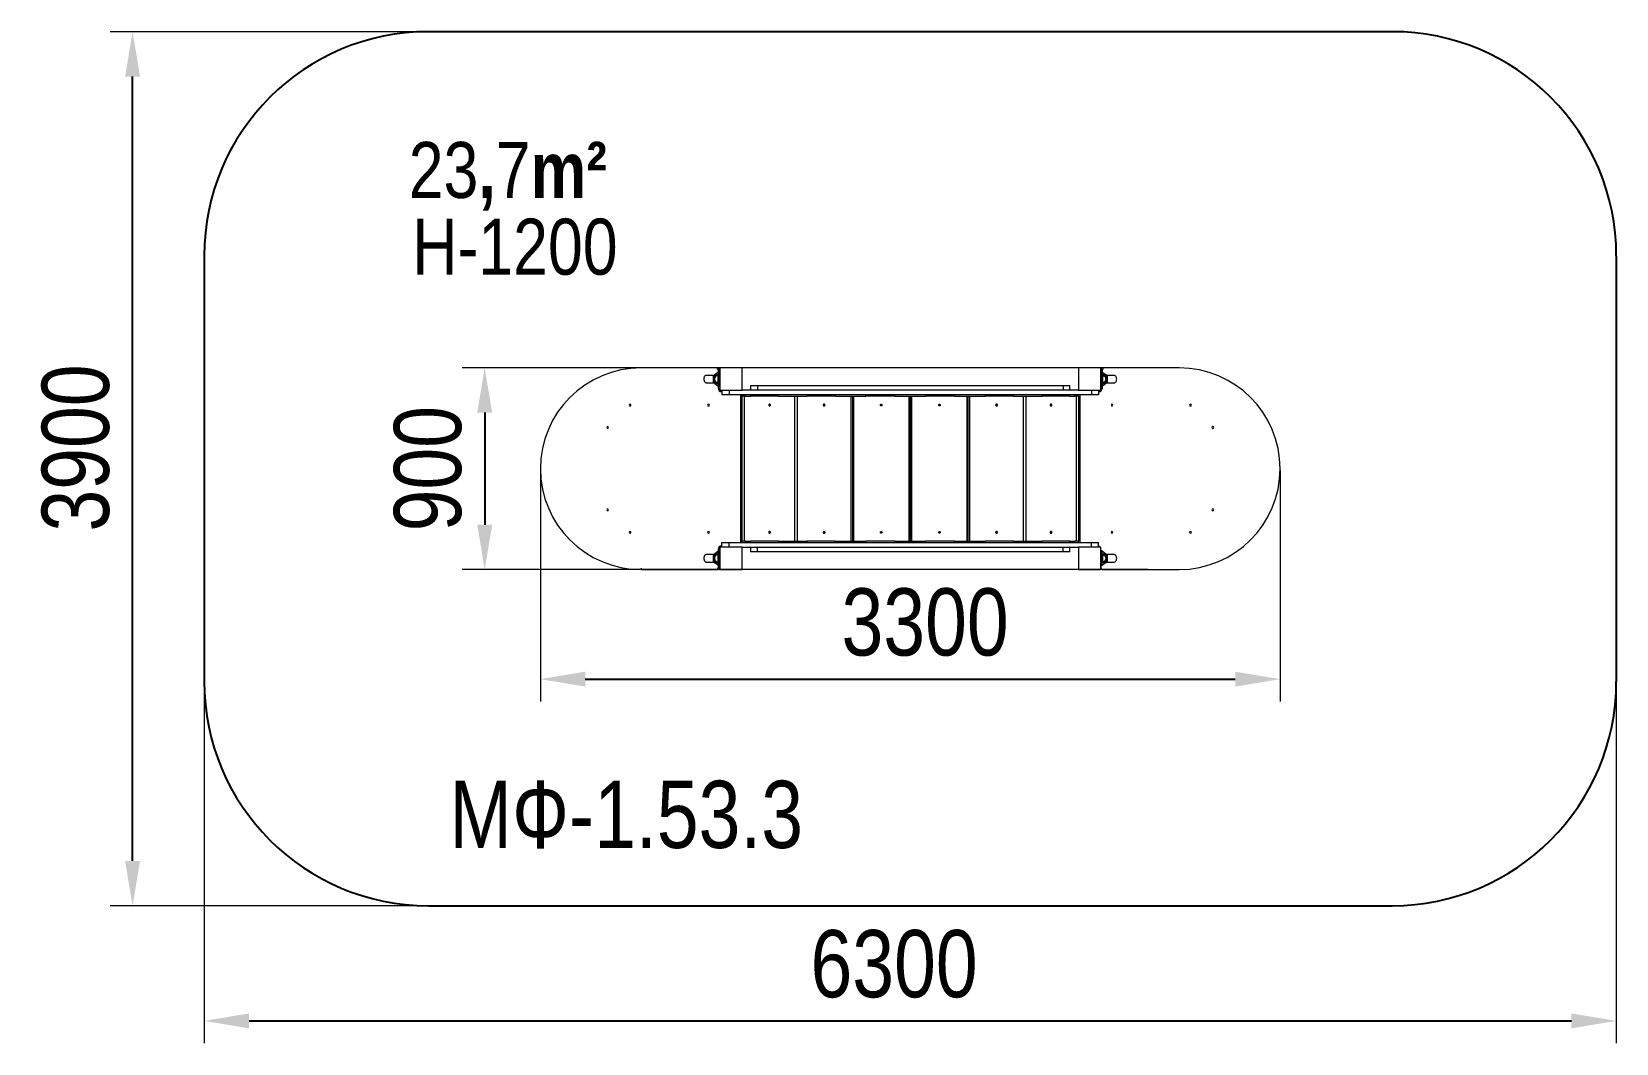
# Model space of a CAD drawing. Header units: millimetres. Extents: x -4169 to 2900, y -2369 to 2145.
import ezdxf

# ---------------------------------------------------------------- set-up
doc = ezdxf.new("R2010")
doc.units = ezdxf.units.MM
for name, color, linetype in [('DIKOM_АРТИКУЛ', 7, 'Continuous'), ('DIKOM_ЗОНА', 90, 'Continuous'), ('DIKOM_ОБЪЕКТ', 7, 'Continuous'), ('DIKOM_РАЗМЕР_ЗОНА', 7, 'Continuous'), ('DIKOM_РАЗМЕР_ОБЪЕКТА', 7, 'Continuous')]:
    doc.layers.add(name, color=color, linetype=linetype)
doc.styles.add('style1', font='arialbd.ttf', dxfattribs={"width": 0.8})
doc.dimstyles.new('1-50', dxfattribs={"dimtxt": 300, "dimasz": 200, "dimexe": 100, "dimexo": 0, "dimgap": 100, "dimtad": 1, "dimtxsty": 'style1', "dimcen": 200, "dimclrd": 7, "dimclre": 7, "dimclrt": 7, "dimadec": 1, "dimazin": 2, "dimtfac": 1, "dimtmove": 0, "dimatfit": 2, "dimfxl": 0, "dimlwd": 25, "dimlwe": 18, "dimarcsym": 0})

# ---------------------------------------------------------------- blocks, each defined once
blk = doc.blocks.new('*D0')
at = {"layer": 'Defpoints', "color": 0, "transparency": 16777216}
for p in [(-1899.7, 195.5), (1400.2, 186.9), (1400.2, -743.7)]:
    blk.add_point(p, dxfattribs=at)
at = {"layer": 'DIKOM_РАЗМЕР_ОБЪЕКТА', "color": 7, "lineweight": 18, "transparency": 16777216}
for p, q in [((-1899.7, 195.5), (-1899.7, -843.7)), ((1400.2, 186.9), (1400.2, -843.7))]:
    blk.add_line(p, q, dxfattribs=at)
at = {"layer": 'DIKOM_РАЗМЕР_ОБЪЕКТА', "color": 7, "lineweight": 25, "transparency": 16777216}
blk.add_line((-1699.7, -743.7), (1200.2, -743.7), dxfattribs=at)
at = {"layer": 'DIKOM_РАЗМЕР_ОБЪЕКТА', "color": 7, "transparency": 16777216}
for points in [[(-1699.7, -710.4), (-1699.7, -777), (-1899.7, -743.7)], [(1200.2, -710.4), (1200.2, -777), (1400.2, -743.7)]]:
    blk.add_solid(points, dxfattribs=at)
at = {"layer": 'DIKOM_РАЗМЕР_ОБЪЕКТА', "color": 7, "transparency": 16777216, "insert": (-183.5, -490.4), "char_height": 300, "attachment_point": 5, "style": 'style1'}
blk.add_mtext('{\\fArial|b0|i0|c204|p34;3300}', dxfattribs=at)
blk = doc.blocks.new('*D1')
at = {"layer": 'Defpoints', "color": 0, "transparency": 16777216}
for p in [(734.2, 645.5), (-2148.2, -254.5), (809.7, -254.5)]:
    blk.add_point(p, dxfattribs=at)
at = {"layer": 'DIKOM_РАЗМЕР_ОБЪЕКТА', "color": 7, "lineweight": 18, "transparency": 16777216}
for p, q in [((734.2, 645.5), (-2248.2, 645.5)), ((809.7, -254.5), (-2248.2, -254.5))]:
    blk.add_line(p, q, dxfattribs=at)
at = {"layer": 'DIKOM_РАЗМЕР_ОБЪЕКТА', "color": 7, "lineweight": 25, "transparency": 16777216}
blk.add_line((-2148.2, 445.5), (-2148.2, -54.5), dxfattribs=at)
at = {"layer": 'DIKOM_РАЗМЕР_ОБЪЕКТА', "color": 7, "transparency": 16777216}
for points in [[(-2181.5, 445.5), (-2114.8, 445.5), (-2148.2, 645.5)], [(-2181.5, -54.5), (-2114.8, -54.5), (-2148.2, -254.5)]]:
    blk.add_solid(points, dxfattribs=at)
at = {"layer": 'DIKOM_РАЗМЕР_ОБЪЕКТА', "color": 7, "transparency": 16777216, "insert": (-2401.3, 195.5), "char_height": 300, "attachment_point": 5, "rotation": 90, "style": 'style1'}
blk.add_mtext('{\\fArial|b0|i0|c204|p34;900}', dxfattribs=at)
blk = doc.blocks.new('*D2')
at = {"layer": 'Defpoints', "color": 0, "transparency": 16777216}
for p in [(-3399.7, -630.4), (2900.2, -651.5), (2900.2, -2268.7)]:
    blk.add_point(p, dxfattribs=at)
at = {"layer": 'DIKOM_РАЗМЕР_ЗОНА', "color": 7, "lineweight": 18, "transparency": 16777216}
for p, q in [((-3399.7, -630.4), (-3399.7, -2368.7)), ((2900.2, -651.5), (2900.2, -2368.7))]:
    blk.add_line(p, q, dxfattribs=at)
at = {"layer": 'DIKOM_РАЗМЕР_ЗОНА', "color": 7, "lineweight": 25, "transparency": 16777216}
blk.add_line((-3199.7, -2268.7), (2700.2, -2268.7), dxfattribs=at)
at = {"layer": 'DIKOM_РАЗМЕР_ЗОНА', "color": 7, "transparency": 16777216}
for points in [[(-3199.7, -2235.4), (-3199.7, -2302), (-3399.7, -2268.7)], [(2700.2, -2235.4), (2700.2, -2302), (2900.2, -2268.7)]]:
    blk.add_solid(points, dxfattribs=at)
at = {"layer": 'DIKOM_РАЗМЕР_ЗОНА', "color": 7, "transparency": 16777216, "insert": (-321.9, -2015.4), "char_height": 300, "attachment_point": 5, "style": 'style1'}
blk.add_mtext('{\\fArial|b0|i0|c204|p34;6300}', dxfattribs=at)
blk = doc.blocks.new('*D3')
at = {"layer": 'Defpoints', "color": 0, "transparency": 16777216}
for p in [(-3719.2, 2145.5), (1144.5, 2145.5), (1479.8, -1754.5)]:
    blk.add_point(p, dxfattribs=at)
at = {"layer": 'DIKOM_РАЗМЕР_ЗОНА', "color": 7, "lineweight": 18, "transparency": 16777216}
for p, q in [((1144.5, 2145.5), (-3819.2, 2145.5)), ((1479.8, -1754.5), (-3819.2, -1754.5))]:
    blk.add_line(p, q, dxfattribs=at)
at = {"layer": 'DIKOM_РАЗМЕР_ЗОНА', "color": 7, "lineweight": 25, "transparency": 16777216}
blk.add_line((-3719.2, -1554.5), (-3719.2, 1945.5), dxfattribs=at)
at = {"layer": 'DIKOM_РАЗМЕР_ЗОНА', "color": 7, "transparency": 16777216}
for points in [[(-3752.5, 1945.5), (-3685.8, 1945.5), (-3719.2, 2145.5)], [(-3752.5, -1554.5), (-3685.8, -1554.5), (-3719.2, -1754.5)]]:
    blk.add_solid(points, dxfattribs=at)
at = {"layer": 'DIKOM_РАЗМЕР_ЗОНА', "color": 7, "transparency": 16777216, "insert": (-3972.4, 287.9), "char_height": 300, "attachment_point": 5, "rotation": 90, "style": 'style1'}
blk.add_mtext('{\\fArial|b0|i0|c204|p34;3900}', dxfattribs=at)

msp = doc.modelspace()

# ---------------------------------------------------------------- linework, layer by layer
at = {"layer": 'DIKOM_ЗОНА', "color": 3}
for p, q in [((1900.247, 2145.5), (-2399.671, 2145.5)), ((-3399.671, 1145.5), (-3399.671, -754.5)), ((2900.247, 1145.5), (2900.247, -754.5)), ((-2399.671, -1754.5), (1900.247, -1754.5))]:
    msp.add_line(p, q, dxfattribs=at)
for centre, start, end in [((-2399.671, 1145.5), 90, 180), ((1900.247, 1145.5), 0, 90), ((-2399.671, -754.5), 180, 270), ((1900.247, -754.5), 270, 0)]:
    msp.add_arc(centre, 1000, start, end, dxfattribs=at)
at = {"layer": 'DIKOM_ОБЪЕКТ', "color": 7, "lineweight": 15}
for p, q in [((-1109.671, 645.5), (-1449.671, 645.5)), ((-1109.671, 639.5), (-1109.671, 645.5)), ((-1099.671, 645.5), (-1099.671, 545.5)), ((-999.671, 645.5), (-1099.671, 645.5)), ((-999.671, 545.5), (-999.671, 645.5)), ((500.329, 645.5), (500.329, 545.5)), ((600.329, 645.5), (500.329, 645.5)), ((600.329, 545.5), (600.329, 645.5)), ((600.329, 545.5), (600.329, 645.5)), ((610.329, 639.5), (610.329, 645.5)), ((950.329, 645.5), (610.329, 645.5)), ((-1127.403, 612), (-1159.671, 612)), ((-1159.671, 579), (-1127.392, 579)), ((-1106.15, 627.239), (-1106.138, 627.261)), ((-1105.671, 553.5), (-1105.671, 635.5)), ((-1105.671, 635.5), (-1099.671, 635.5)), ((-1105.671, 627.551), (-1105.671, 635.5)), ((-1102.794, 628.5), (-1102.796, 628.5)), ((-1100.171, 628.5), (-1102.794, 628.5)), ((-961.826, 566.5), (-961.826, 545.5)), ((-961.826, 566.5), (-931.657, 566.5)), ((-931.657, 566.5), (-931.657, 545.5)), ((-931.657, 566.5), (432.315, 566.5)), ((432.315, 566.5), (432.315, 545.5)), ((432.315, 566.5), (462.484, 566.5)), ((462.484, 545.5), (462.484, 566.5)), ((606.329, 635.5), (600.329, 635.5)), ((603.454, 628.5), (600.829, 628.5)), ((600.829, 628.5), (600.829, 595.5)), ((600.829, 595.5), (600.829, 562.5)), ((606.329, 635.5), (606.329, 553.5)), ((606.329, 635.5), (606.329, 627.551)), ((606.81, 627.27), (606.8, 627.282)), ((611.198, 578.5), (610.096, 578.769)), ((610.098, 612.23), (611.201, 612.5)), ((611.494, 578.514), (611.198, 578.5)), ((611.201, 612.5), (611.515, 612.484)), ((628.053, 579), (660.329, 579)), ((660.329, 612), (628.059, 612)), ((-1105.671, 553.5), (-1105.671, 563.449)), ((-1105.671, 553.5), (-1099.671, 553.5)), ((-1102.793, 562.5), (-1100.171, 562.5)), ((-1099.671, 545.5), (-999.671, 545.5)), ((-1091.671, 539.5), (-1091.671, 545.5)), ((-1089.671, 539.5), (-1091.671, 539.5)), ((-1089.671, 545.5), (-1089.671, 524.5)), ((-1058.22, 524.5), (-1089.671, 524.5)), ((-1058.22, 545.5), (-1058.22, 524.5)), ((558.878, 524.5), (-1058.22, 524.5)), ((-1005.671, -133.5), (-1005.671, 524.5)), ((500.329, 545.5), (-999.671, 545.5)), ((-999.671, 518.5), (-999.671, 524.5)), ((-999.671, -127.5), (-999.671, 518.5)), ((-984.354, 518.5), (-999.671, 518.5)), ((-990.314, 518.5), (-990.314, -127.5)), ((-984.354, 518.5), (-984.354, 524.5)), ((-984.354, 518.5), (-961.732, 518.5)), ((-961.732, 518.5), (-961.732, 524.5)), ((-837.808, 518.5), (-961.732, 518.5)), ((-837.808, 518.5), (-837.808, 524.5)), ((-837.808, 518.5), (-709.701, 518.5)), ((-764.36, -127.5), (-764.36, 518.5)), ((-754.826, 518.5), (-754.826, -127.5)), ((-709.701, 518.5), (-709.701, 524.5)), ((-582.973, 518.5), (-709.701, 518.5)), ((-582.973, 518.5), (-582.973, 524.5)), ((-582.973, 518.5), (-448.528, 518.5)), ((-513.558, -127.5), (-513.558, 518.5)), ((-506.484, -127.5), (-506.484, 518.5)), ((-503.533, 518.5), (-503.533, -127.5)), ((-448.528, 518.5), (-448.528, 524.5)), ((-317.711, 518.5), (-448.528, 518.5)), ((-317.711, 518.5), (-317.711, 524.5)), ((-317.711, 518.5), (-181.133, 518.5)), ((-254.5, -127.5), (-254.5, 518.5)), ((-252.128, -127.5), (-252.128, 518.5)), ((-246.702, 518.5), (-246.702, -127.5)), ((-244.299, 518.5), (-244.299, -127.5)), ((-181.133, 518.5), (-181.133, 524.5)), ((-50.32, 518.5), (-181.133, 518.5)), ((-50.32, 518.5), (-50.32, 524.5)), ((-50.32, 518.5), (84.118, 518.5)), ((4.709, -127.5), (4.709, 518.5)), ((7.664, 518.5), (7.664, -127.5)), ((14.768, 518.5), (14.768, -127.5)), ((84.118, 518.5), (84.118, 524.5)), ((210.834, 518.5), (84.118, 518.5)), ((210.834, 518.5), (210.834, 524.5)), ((210.834, 518.5), (338.926, 518.5)), ((255.959, -127.5), (255.959, 518.5)), ((265.561, 518.5), (265.561, -127.5)), ((338.926, 518.5), (338.926, 524.5)), ((462.828, 518.5), (338.926, 518.5)), ((462.828, 518.5), (462.828, 524.5)), ((462.828, 518.5), (485.161, 518.5)), ((485.161, 518.5), (485.161, 524.5)), ((500.329, 518.5), (485.161, 518.5)), ((491.391, -127.5), (491.391, 518.5)), ((500.329, 545.5), (600.329, 545.5)), ((500.329, 518.5), (500.329, 524.5)), ((500.329, 518.5), (500.329, -127.5)), ((506.329, 524.5), (506.329, -133.5)), ((558.878, 545.5), (558.878, 524.5)), ((590.329, 524.5), (558.878, 524.5)), ((590.329, 545.5), (590.329, 524.5)), ((592.329, 539.5), (590.329, 539.5)), ((592.329, 539.5), (592.329, 545.5)), ((606.329, 553.5), (600.329, 553.5)), ((600.829, 562.5), (603.45, 562.5)), ((603.45, 562.5), (603.451, 562.5)), ((606.329, 563.449), (606.329, 553.5)), ((-1089.671, -154.5), (-1089.671, -133.5)), ((-1089.671, -133.5), (-1058.22, -133.5)), ((-1058.22, -154.5), (-1058.22, -133.5)), ((-1058.22, -133.5), (558.878, -133.5)), ((-999.671, -133.5), (-999.671, -127.5)), ((-984.354, -127.5), (-999.671, -127.5)), ((-984.354, -127.5), (-961.732, -127.5)), ((-984.354, -133.5), (-984.354, -127.5)), ((-837.808, -127.5), (-961.732, -127.5)), ((-961.732, -133.5), (-961.732, -127.5)), ((-837.808, -127.5), (-709.701, -127.5)), ((-837.808, -133.5), (-837.808, -127.5)), ((-582.973, -127.5), (-709.701, -127.5)), ((-709.701, -133.5), (-709.701, -127.5)), ((-582.973, -127.5), (-448.528, -127.5)), ((-582.973, -133.5), (-582.973, -127.5)), ((-317.711, -127.5), (-448.528, -127.5)), ((-448.528, -133.5), (-448.528, -127.5)), ((-317.711, -127.5), (-181.133, -127.5)), ((-317.711, -133.5), (-317.711, -127.5)), ((-50.32, -127.5), (-181.133, -127.5)), ((-181.133, -133.5), (-181.133, -127.5)), ((-50.32, -127.5), (84.118, -127.5)), ((-50.32, -133.5), (-50.32, -127.5)), ((210.834, -127.5), (84.118, -127.5)), ((84.118, -133.5), (84.118, -127.5)), ((210.834, -127.5), (338.926, -127.5)), ((210.834, -133.5), (210.834, -127.5)), ((462.828, -127.5), (338.926, -127.5)), ((338.926, -133.5), (338.926, -127.5)), ((462.828, -127.5), (485.161, -127.5)), ((462.828, -133.5), (462.828, -127.5)), ((500.329, -127.5), (485.161, -127.5)), ((485.161, -133.5), (485.161, -127.5)), ((500.329, -133.5), (500.329, -127.5)), ((558.878, -154.5), (558.878, -133.5)), ((558.878, -133.5), (590.329, -133.5)), ((590.329, -154.5), (590.329, -133.5)), ((-1127.403, -188), (-1159.671, -188)), ((-1106.15, -172.761), (-1106.138, -172.739)), ((-1105.671, -244.5), (-1105.671, -162.5)), ((-1105.671, -162.5), (-1099.671, -162.5)), ((-1105.671, -172.449), (-1105.671, -162.5)), ((-1102.794, -171.5), (-1102.796, -171.5)), ((-1100.171, -171.5), (-1102.794, -171.5)), ((-999.671, -154.5), (-1099.671, -154.5)), ((-1099.671, -154.5), (-1099.671, -254.5)), ((-1091.671, -148.5), (-1091.671, -154.5)), ((-1091.671, -148.5), (-1089.671, -148.5)), ((-999.671, -254.5), (-999.671, -154.5)), ((-999.671, -154.5), (500.329, -154.5)), ((-961.826, -154.5), (-961.826, -175.5)), ((-931.657, -175.5), (-961.826, -175.5)), ((-931.657, -175.5), (-931.657, -154.5)), ((432.315, -175.5), (-931.657, -175.5)), ((432.315, -175.5), (432.315, -154.5)), ((462.484, -175.5), (432.315, -175.5)), ((462.484, -175.5), (462.484, -154.5)), ((600.329, -154.5), (500.329, -154.5)), ((500.329, -154.5), (500.329, -254.5)), ((590.329, -148.5), (592.329, -148.5)), ((592.329, -148.5), (592.329, -154.5)), ((600.329, -254.5), (600.329, -154.5)), ((600.329, -254.5), (600.329, -154.5)), ((603.454, -171.5), (600.829, -171.5)), ((600.829, -171.5), (600.829, -204.5)), ((600.829, -204.5), (600.829, -237.5)), ((606.81, -172.73), (606.8, -172.718)), ((610.098, -187.77), (611.201, -187.5)), ((611.201, -187.5), (611.515, -187.516)), ((660.329, -188), (628.059, -188)), ((-1449.671, -248.5), (-1449.671, -254.5)), ((-1449.671, -254.5), (-1109.671, -254.5)), ((-1159.671, -221), (-1127.392, -221)), ((-1109.671, -248.5), (-1109.671, -254.5)), ((-1105.671, -244.5), (-1105.671, -236.551)), ((-1105.671, -244.5), (-1099.671, -244.5)), ((-1102.793, -237.5), (-1100.171, -237.5)), ((-1099.671, -254.5), (-999.671, -254.5)), ((500.329, -254.5), (600.329, -254.5)), ((600.829, -237.5), (603.45, -237.5)), ((603.45, -237.5), (603.451, -237.5)), ((611.198, -221.5), (610.096, -221.231)), ((610.329, -254.5), (950.329, -254.5)), ((611.494, -221.486), (611.198, -221.5)), ((628.053, -221), (660.329, -221))]:
    msp.add_line(p, q, dxfattribs=at)
at = {"layer": 'DIKOM_ОБЪЕКТ', "color": 7, "lineweight": 15, "flags": 128}
for points in [[(-1159.671, 612), (-1161.67, 611.725), (-1163.712, 610.846), (-1165.644, 609.355), (-1167.316, 607.363), (-1168.627, 605.081), (-1169.548, 602.763), (-1170.124, 600.64), (-1170.49, 598.483), (-1170.67, 595.751), (-1170.49, 592.521), (-1169.786, 589.015), (-1168.468, 585.594), (-1166.586, 582.668), (-1164.327, 580.551), (-1161.945, 579.357), (-1159.671, 579)], [(-1127.997, 599.186), (-1127.993, 601.966), (-1127.986, 604.528), (-1127.974, 606.78), (-1127.95, 608.683), (-1127.897, 610.155), (-1127.797, 611.193), (-1127.637, 611.799), (-1127.416, 612)], [(-1127.996, 591.816), (-1127.95, 595.501), (-1127.997, 599.186)], [(-1127.407, 579), (-1127.625, 579.198), (-1127.788, 579.804), (-1127.892, 580.839), (-1127.947, 582.309), (-1127.973, 584.206), (-1127.984, 586.476), (-1127.991, 589.043), (-1127.996, 591.816)], [(-1122.629, 613.682), (-1124.964, 612.398), (-1127.447, 612)], [(-1127.439, 579), (-1124.958, 578.603), (-1122.627, 577.326)], [(-1123.138, 599.953), (-1123.448, 595.502), (-1123.137, 591.052)], [(-1122.631, 613.666), (-1122.635, 613.674), (-1122.675, 613.515), (-1122.73, 613.153), (-1122.759, 612.899), (-1122.789, 612.602), (-1122.824, 612.211), (-1122.848, 611.893), (-1122.889, 611.279), (-1122.919, 610.746), (-1122.951, 610.063), (-1123.003, 608.671), (-1123.047, 607.102), (-1123.082, 605.37), (-1123.116, 602.804), (-1123.138, 599.953)], [(-1110.373, 576.908), (-1111.585, 575.963), (-1113.074, 575.911), (-1114.802, 576.704), (-1116.71, 578.269), (-1118.677, 580.54), (-1120.527, 583.45), (-1122.086, 586.994), (-1123.137, 591.052)], [(-1123.137, 591.052), (-1123.106, 587.397), (-1123.05, 584.072), (-1122.966, 581.284), (-1122.854, 579.194), (-1122.736, 577.901), (-1122.645, 577.36), (-1122.636, 577.381)], [(-1122.659, 577.351), (-1113.962, 570.188), (-1106.175, 563.745)], [(-1106.152, 627.277), (-1113.962, 620.83), (-1122.638, 613.675)], [(-1110.54, 578.5), (-1111.392, 578.61), (-1112.307, 578.93), (-1113.308, 579.464), (-1114.279, 580.135), (-1115.316, 581.002), (-1116.432, 582.113), (-1117.526, 583.406), (-1118.48, 584.747), (-1119.361, 586.236), (-1119.996, 587.539), (-1120.522, 588.856), (-1121.321, 591.786), (-1121.664, 594.908), (-1121.504, 598.084), (-1121.244, 599.603), (-1120.863, 601.106), (-1120.398, 602.484), (-1119.822, 603.848), (-1119.21, 605.046), (-1118.488, 606.245), (-1117.802, 607.233), (-1116.985, 608.265), (-1116.078, 609.263), (-1114.795, 610.455), (-1113.84, 611.187)], [(-1115.601, 613.72), (-1113.535, 614.949), (-1111.787, 615.099), (-1110.38, 614.1), (-1109.314, 611.947), (-1108.552, 608.751), (-1108.048, 604.696), (-1107.765, 600.031), (-1107.684, 595.068)], [(-1113.84, 611.187), (-1112.091, 612.163), (-1110.543, 612.5)], [(-1110.584, 612.5), (-1110.311, 612.433), (-1110.121, 612.244), (-1109.883, 611.896), (-1109.462, 610.997), (-1109.063, 609.727), (-1108.714, 608.133), (-1108.415, 606.202), (-1108.156, 603.76), (-1107.958, 600.752), (-1107.85, 597.281), (-1107.847, 593.857), (-1107.934, 590.745), (-1108.092, 588.017), (-1108.309, 585.658), (-1108.665, 583.102), (-1108.921, 581.812), (-1109.242, 580.597), (-1109.635, 579.558), (-1110.12, 578.765)], [(-1110.12, 578.765), (-1110.385, 578.53), (-1110.519, 578.5)], [(-1107.684, 595.068), (-1107.729, 592.084), (-1107.846, 589.158), (-1108.037, 586.406), (-1108.311, 583.85), (-1108.671, 581.587), (-1109.129, 579.642), (-1109.692, 578.075), (-1110.373, 576.908)], [(-1105.953, 595.102), (-1105.958, 599.558), (-1105.973, 603.992), (-1105.988, 606.782), (-1106.008, 609.535), (-1106.032, 612.182), (-1106.043, 613.148), (-1106.054, 614.123), (-1106.066, 615.104), (-1106.079, 616.087), (-1106.092, 617.07), (-1106.107, 618.047), (-1106.122, 619.012), (-1106.135, 619.795), (-1106.157, 621.009), (-1106.182, 622.348), (-1106.201, 623.3), (-1106.214, 623.975), (-1106.232, 624.954), (-1106.24, 625.647), (-1106.241, 626.309), (-1106.232, 626.749), (-1106.193, 627.163), (-1106.15, 627.239)], [(-1106.14, 563.797), (-1106.187, 563.811), (-1106.238, 564.459), (-1106.237, 565.674), (-1106.206, 567.412), (-1106.163, 569.66), (-1106.116, 572.347), (-1106.071, 575.467), (-1106.031, 578.928), (-1105.998, 582.691), (-1105.974, 586.695), (-1105.959, 590.835), (-1105.953, 595.102)], [(-1102.628, 628.5), (-1104.561, 628.19), (-1106.158, 627.27)], [(-1102.8, 562.537), (-1102.701, 562.527), (-1102.507, 562.795), (-1102.254, 563.737), (-1102.033, 565.376), (-1101.917, 566.698), (-1101.812, 568.298), (-1101.717, 570.182), (-1101.595, 573.545), (-1101.495, 577.538), (-1101.447, 580.225), (-1101.407, 583.068), (-1101.376, 586.043), (-1101.347, 590.697), (-1101.338, 595.5)], [(-1101.338, 595.5), (-1101.348, 600.338), (-1101.378, 604.999), (-1101.427, 609.391), (-1101.496, 613.437), (-1101.559, 616.18), (-1101.633, 618.642), (-1101.718, 620.816), (-1101.864, 623.535), (-1102.034, 625.618), (-1102.178, 626.795), (-1102.337, 627.653), (-1102.51, 628.205), (-1102.798, 628.487)], [(603.461, 628.463), (603.363, 628.474), (603.169, 628.206), (602.914, 627.266), (602.693, 625.626), (602.577, 624.311), (602.472, 622.717), (602.377, 620.838), (602.254, 617.478), (602.155, 613.478), (602.106, 610.819), (602.067, 607.994), (602.036, 605.025), (602.006, 600.352), (601.996, 595.5)], [(601.996, 595.5), (602.005, 590.704), (602.035, 586.055), (602.084, 581.646), (602.153, 577.559), (602.217, 574.824), (602.291, 572.366), (602.375, 570.192), (602.521, 567.469), (602.691, 565.379), (602.835, 564.204), (602.993, 563.346), (603.166, 562.794), (603.454, 562.512)], [(606.816, 627.271), (605.216, 628.191), (603.281, 628.5)], [(606.611, 595.102), (606.611, 596.401), (606.614, 598.607), (606.622, 601.691), (606.639, 605.548), (606.658, 608.502), (606.686, 611.688), (606.722, 614.962), (606.756, 617.426), (606.794, 619.808), (606.807, 620.565), (606.821, 621.301), (606.834, 622.014), (606.848, 622.7), (606.86, 623.359), (606.873, 623.982), (606.898, 625.622), (606.891, 626.724), (606.881, 626.914), (606.867, 627.065), (606.848, 627.178), (606.824, 627.254), (606.81, 627.27)], [(606.798, 563.798), (606.845, 563.812), (606.896, 564.459), (606.895, 565.678), (606.864, 567.418), (606.821, 569.662), (606.774, 572.362), (606.729, 575.465), (606.689, 578.949), (606.656, 582.702), (606.632, 586.715), (606.617, 590.861), (606.611, 595.102)], [(623.325, 613.651), (614.62, 620.83), (606.802, 627.284)], [(606.834, 563.745), (614.62, 570.188), (623.301, 577.337)], [(613.277, 615.163), (611.964, 614.91), (610.886, 613.891), (610.028, 612.108), (609.374, 609.635), (608.896, 606.55), (608.574, 602.985), (608.394, 599.114), (608.343, 595.068)], [(608.343, 595.068), (608.416, 591.158), (608.614, 587.428), (608.948, 584.016), (609.43, 581.088), (610.084, 578.73), (610.928, 577.047), (611.983, 576.079), (613.256, 575.835)], [(610.567, 578.971), (610.573, 579.032), (610.465, 579.227), (609.978, 580.393), (609.559, 581.937), (609.2, 583.877), (608.906, 586.235), (608.685, 588.978), (608.542, 592.135), (608.494, 595.604), (608.557, 599.292), (608.729, 602.654), (608.976, 605.4), (609.263, 607.506), (609.591, 609.198), (609.99, 610.633), (610.216, 611.233), (610.392, 611.66), (610.35, 611.873)], [(611.515, 612.484), (612.494, 612.259), (613.541, 611.786), (614.702, 611.042), (615.572, 610.354), (616.459, 609.541), (617.339, 608.615), (618.198, 607.58), (619.334, 605.951), (620.308, 604.206), (621.131, 602.285), (621.649, 600.656), (622.019, 599.005), (622.331, 595.501), (622.253, 593.742), (622.018, 591.991), (621.646, 590.34), (621.127, 588.71), (620.298, 586.779), (619.319, 585.029), (618.179, 583.399), (617.501, 582.573), (616.838, 581.846), (615.976, 581.004), (615.355, 580.466), (614.671, 579.937), (613.005, 578.948), (611.494, 578.514)], [(613.256, 575.835), (614.542, 576.195), (615.958, 577.05), (617.479, 578.379), (619.025, 580.134), (620.532, 582.313), (621.894, 584.878), (623.015, 587.813), (623.796, 591.052)], [(623.796, 599.953), (623.018, 603.186), (621.905, 606.103), (620.545, 608.672), (619.055, 610.831), (617.505, 612.597), (615.994, 613.925), (614.568, 614.795), (613.277, 615.163)], [(628.106, 612), (625.608, 612.403), (623.263, 613.702)], [(623.263, 577.307), (625.602, 578.599), (628.097, 579)], [(623.291, 577.349), (623.314, 577.396), (623.367, 577.699), (623.404, 577.986), (623.456, 578.489), (623.489, 578.877), (623.521, 579.314), (623.55, 579.769), (623.576, 580.234), (623.599, 580.702), (623.679, 582.898), (623.737, 585.493), (623.772, 588.084), (623.796, 591.052)], [(623.796, 599.953), (623.766, 603.496), (623.713, 606.744), (623.633, 609.494), (623.527, 611.603), (623.41, 612.966), (623.315, 613.603), (623.294, 613.613)], [(623.796, 591.052), (624.106, 595.502), (623.796, 599.953)], [(628.655, 591.816), (628.65, 589.048), (628.643, 586.473), (628.631, 584.221), (628.606, 582.327), (628.551, 580.848), (628.447, 579.808), (628.285, 579.202), (628.065, 579)], [(628.074, 612), (628.294, 611.802), (628.455, 611.194), (628.555, 610.161), (628.608, 608.691), (628.632, 606.791), (628.644, 604.527), (628.651, 601.954), (628.656, 599.186)], [(628.656, 599.186), (628.609, 595.501), (628.655, 591.816)], [(660.329, 579), (662.328, 579.275), (664.37, 580.154), (666.302, 581.645), (667.975, 583.637), (669.285, 585.919), (670.206, 588.237), (670.782, 590.36), (671.148, 592.517), (671.328, 595.249), (671.148, 598.479), (670.444, 601.985), (669.126, 605.406), (667.244, 608.332), (664.985, 610.449), (662.604, 611.643), (660.329, 612)], [(-1106.153, 563.727), (-1104.562, 562.812), (-1102.627, 562.5)], [(603.275, 562.5), (605.216, 562.81), (606.813, 563.728)], [(-877.337, 475.5), (-876.533, 475.6), (-875.768, 475.896), (-875.083, 476.373), (-874.51, 477.006), (-874.08, 477.764), (-873.812, 478.61), (-873.722, 479.5), (-873.812, 480.39), (-874.08, 481.236), (-874.51, 481.994), (-875.083, 482.627), (-875.768, 483.104), (-876.533, 483.4), (-877.337, 483.5), (-878.141, 483.4), (-878.906, 483.104), (-879.591, 482.627), (-880.164, 481.994), (-880.594, 481.236), (-880.862, 480.39), (-880.952, 479.5), (-880.862, 478.61), (-880.594, 477.764), (-880.164, 477.006), (-879.591, 476.373), (-878.906, 475.896), (-878.141, 475.6), (-877.337, 475.5)], [(-634.192, 475.5), (-633.333, 475.6), (-632.517, 475.896), (-631.785, 476.373), (-631.174, 477.006), (-630.714, 477.764), (-630.428, 478.61), (-630.331, 479.5), (-630.428, 480.39), (-630.714, 481.236), (-631.174, 481.994), (-631.785, 482.627), (-632.517, 483.104), (-633.333, 483.4), (-634.192, 483.5), (-635.051, 483.4), (-635.867, 483.104), (-636.599, 482.627), (-637.21, 481.994), (-637.67, 481.236), (-637.955, 480.39), (-638.052, 479.5), (-637.955, 478.61), (-637.67, 477.764), (-637.21, 477.006), (-636.599, 476.373), (-635.867, 475.896), (-635.051, 475.6), (-634.192, 475.5)], [(135.364, 483.5), (134.505, 483.4), (133.689, 483.104), (132.958, 482.627), (132.347, 481.994), (131.887, 481.236), (131.601, 480.39), (131.505, 479.5), (131.601, 478.61), (131.887, 477.764), (132.347, 477.006), (132.958, 476.373), (133.689, 475.896), (134.505, 475.6), (135.364, 475.5), (136.222, 475.6), (137.038, 475.896), (137.77, 476.373), (138.381, 477.006), (138.841, 477.764), (139.126, 478.61), (139.223, 479.5), (139.126, 480.39), (138.841, 481.236), (138.381, 481.994), (137.77, 482.627), (137.038, 483.104), (136.222, 483.4), (135.364, 483.5)], [(378.476, 483.5), (377.672, 483.4), (376.909, 483.104), (376.223, 482.627), (375.651, 481.994), (375.221, 481.236), (374.954, 480.39), (374.863, 479.5), (374.954, 478.61), (375.221, 477.764), (375.651, 477.006), (376.223, 476.373), (376.909, 475.896), (377.672, 475.6), (378.476, 475.5), (379.28, 475.6), (380.044, 475.896), (380.729, 476.373), (381.301, 477.006), (381.732, 477.764), (381.999, 478.61), (382.09, 479.5), (381.999, 480.39), (381.732, 481.236), (381.301, 481.994), (380.729, 482.627), (380.044, 483.104), (379.28, 483.4), (378.476, 483.5)], [(-877.337, -92.5), (-876.533, -92.4), (-875.768, -92.104), (-875.083, -91.627), (-874.51, -90.994), (-874.08, -90.236), (-873.812, -89.39), (-873.722, -88.5), (-873.812, -87.61), (-874.08, -86.764), (-874.51, -86.006), (-875.083, -85.373), (-875.768, -84.896), (-876.533, -84.6), (-877.337, -84.5), (-878.141, -84.6), (-878.906, -84.896), (-879.591, -85.373), (-880.164, -86.006), (-880.594, -86.764), (-880.862, -87.61), (-880.952, -88.5), (-880.862, -89.39), (-880.594, -90.236), (-880.164, -90.994), (-879.591, -91.627), (-878.906, -92.104), (-878.141, -92.4), (-877.337, -92.5)], [(-634.192, -92.5), (-633.333, -92.4), (-632.517, -92.104), (-631.785, -91.627), (-631.174, -90.994), (-630.714, -90.236), (-630.428, -89.39), (-630.331, -88.5), (-630.428, -87.61), (-630.714, -86.764), (-631.174, -86.006), (-631.785, -85.373), (-632.517, -84.896), (-633.333, -84.6), (-634.192, -84.5), (-635.051, -84.6), (-635.867, -84.896), (-636.599, -85.373), (-637.21, -86.006), (-637.67, -86.764), (-637.955, -87.61), (-638.052, -88.5), (-637.955, -89.39), (-637.67, -90.236), (-637.21, -90.994), (-636.599, -91.627), (-635.867, -92.104), (-635.051, -92.4), (-634.192, -92.5)], [(135.364, -84.5), (134.505, -84.6), (133.689, -84.896), (132.958, -85.373), (132.347, -86.006), (131.887, -86.764), (131.601, -87.61), (131.505, -88.5), (131.601, -89.39), (131.887, -90.236), (132.347, -90.994), (132.958, -91.627), (133.689, -92.104), (134.505, -92.4), (135.364, -92.5), (136.222, -92.4), (137.038, -92.104), (137.77, -91.627), (138.381, -90.994), (138.841, -90.236), (139.126, -89.39), (139.223, -88.5), (139.126, -87.61), (138.841, -86.764), (138.381, -86.006), (137.77, -85.373), (137.038, -84.896), (136.222, -84.6), (135.364, -84.5)], [(378.476, -84.5), (377.672, -84.6), (376.909, -84.896), (376.223, -85.373), (375.651, -86.006), (375.221, -86.764), (374.954, -87.61), (374.863, -88.5), (374.954, -89.39), (375.221, -90.236), (375.651, -90.994), (376.223, -91.627), (376.909, -92.104), (377.672, -92.4), (378.476, -92.5), (379.28, -92.4), (380.044, -92.104), (380.729, -91.627), (381.301, -90.994), (381.732, -90.236), (381.999, -89.39), (382.09, -88.5), (381.999, -87.61), (381.732, -86.764), (381.301, -86.006), (380.729, -85.373), (380.044, -84.896), (379.28, -84.6), (378.476, -84.5)], [(-1159.671, -188), (-1161.67, -188.275), (-1163.712, -189.154), (-1165.644, -190.645), (-1167.316, -192.637), (-1168.627, -194.919), (-1169.548, -197.237), (-1170.124, -199.36), (-1170.49, -201.518), (-1170.67, -204.249), (-1170.49, -207.479), (-1169.786, -210.985), (-1168.468, -214.406), (-1166.586, -217.332), (-1164.327, -219.449), (-1161.945, -220.643), (-1159.671, -221)], [(-1127.997, -200.814), (-1127.993, -198.034), (-1127.986, -195.472), (-1127.974, -193.22), (-1127.95, -191.317), (-1127.897, -189.845), (-1127.797, -188.807), (-1127.637, -188.201), (-1127.416, -188)], [(-1127.996, -208.184), (-1127.95, -204.499), (-1127.997, -200.814)], [(-1127.407, -221), (-1127.625, -220.802), (-1127.788, -220.196), (-1127.892, -219.161), (-1127.947, -217.691), (-1127.973, -215.794), (-1127.984, -213.524), (-1127.991, -210.957), (-1127.996, -208.184)], [(-1122.629, -186.318), (-1124.964, -187.602), (-1127.447, -188)], [(-1123.138, -200.047), (-1123.448, -204.498), (-1123.137, -208.948)], [(-1122.631, -186.334), (-1122.635, -186.326), (-1122.675, -186.485), (-1122.73, -186.847), (-1122.759, -187.101), (-1122.789, -187.398), (-1122.824, -187.789), (-1122.848, -188.107), (-1122.889, -188.721), (-1122.919, -189.254), (-1122.951, -189.937), (-1123.003, -191.329), (-1123.047, -192.898), (-1123.082, -194.63), (-1123.116, -197.196), (-1123.138, -200.047)], [(-1110.373, -223.092), (-1111.585, -224.037), (-1113.074, -224.089), (-1114.802, -223.296), (-1116.71, -221.731), (-1118.677, -219.46), (-1120.527, -216.55), (-1122.086, -213.006), (-1123.137, -208.948)], [(-1123.137, -208.948), (-1123.106, -212.603), (-1123.05, -215.928), (-1122.966, -218.716), (-1122.854, -220.806), (-1122.736, -222.099), (-1122.645, -222.64), (-1122.636, -222.619)], [(-1106.152, -172.723), (-1113.962, -179.17), (-1122.638, -186.325)], [(-1110.54, -221.5), (-1111.392, -221.39), (-1112.307, -221.07), (-1113.308, -220.536), (-1114.279, -219.865), (-1115.316, -218.998), (-1116.432, -217.887), (-1117.526, -216.594), (-1118.48, -215.253), (-1119.361, -213.764), (-1119.996, -212.461), (-1120.522, -211.144), (-1121.321, -208.214), (-1121.664, -205.092), (-1121.504, -201.916), (-1121.244, -200.397), (-1120.863, -198.894), (-1120.398, -197.516), (-1119.822, -196.152), (-1119.21, -194.954), (-1118.488, -193.755), (-1117.802, -192.767), (-1116.985, -191.735), (-1116.078, -190.737), (-1114.795, -189.545), (-1113.84, -188.813)], [(-1115.601, -186.28), (-1113.535, -185.051), (-1111.787, -184.901), (-1110.38, -185.9), (-1109.314, -188.053), (-1108.552, -191.249), (-1108.048, -195.304), (-1107.765, -199.969), (-1107.684, -204.932)], [(-1113.84, -188.813), (-1112.091, -187.837), (-1110.543, -187.5)], [(-1110.584, -187.5), (-1110.311, -187.567), (-1110.121, -187.756), (-1109.883, -188.104), (-1109.462, -189.003), (-1109.063, -190.273), (-1108.714, -191.867), (-1108.415, -193.798), (-1108.156, -196.24), (-1107.958, -199.248), (-1107.85, -202.719), (-1107.847, -206.143), (-1107.934, -209.255), (-1108.092, -211.983), (-1108.309, -214.342), (-1108.665, -216.898), (-1108.921, -218.188), (-1109.242, -219.403), (-1109.635, -220.442), (-1110.12, -221.235)], [(-1107.684, -204.932), (-1107.729, -207.916), (-1107.846, -210.842), (-1108.037, -213.594), (-1108.311, -216.15), (-1108.671, -218.413), (-1109.129, -220.358), (-1109.692, -221.925), (-1110.373, -223.092)], [(-1105.953, -204.898), (-1105.958, -200.442), (-1105.973, -196.008), (-1105.988, -193.218), (-1106.008, -190.465), (-1106.032, -187.818), (-1106.043, -186.852), (-1106.054, -185.877), (-1106.066, -184.896), (-1106.079, -183.913), (-1106.092, -182.93), (-1106.107, -181.953), (-1106.122, -180.988), (-1106.135, -180.205), (-1106.157, -178.991), (-1106.182, -177.652), (-1106.201, -176.7), (-1106.214, -176.025), (-1106.232, -175.046), (-1106.24, -174.353), (-1106.241, -173.691), (-1106.232, -173.251), (-1106.193, -172.837), (-1106.15, -172.761)], [(-1106.14, -236.203), (-1106.187, -236.189), (-1106.238, -235.541), (-1106.237, -234.326), (-1106.206, -232.588), (-1106.163, -230.34), (-1106.116, -227.653), (-1106.071, -224.533), (-1106.031, -221.072), (-1105.998, -217.309), (-1105.974, -213.305), (-1105.959, -209.165), (-1105.953, -204.898)], [(-1102.628, -171.5), (-1104.561, -171.81), (-1106.158, -172.73)], [(-1102.8, -237.463), (-1102.701, -237.473), (-1102.507, -237.205), (-1102.254, -236.263), (-1102.033, -234.624), (-1101.917, -233.302), (-1101.812, -231.702), (-1101.717, -229.818), (-1101.595, -226.456), (-1101.495, -222.462), (-1101.447, -219.775), (-1101.407, -216.932), (-1101.376, -213.957), (-1101.347, -209.303), (-1101.338, -204.5)], [(-1101.338, -204.5), (-1101.348, -199.662), (-1101.378, -195.001), (-1101.427, -190.609), (-1101.496, -186.563), (-1101.559, -183.82), (-1101.633, -181.358), (-1101.718, -179.184), (-1101.864, -176.465), (-1102.034, -174.382), (-1102.178, -173.205), (-1102.337, -172.347), (-1102.51, -171.795), (-1102.798, -171.513)], [(603.461, -171.537), (603.363, -171.526), (603.169, -171.794), (602.914, -172.734), (602.693, -174.374), (602.577, -175.689), (602.472, -177.283), (602.377, -179.162), (602.254, -182.522), (602.155, -186.522), (602.106, -189.181), (602.067, -192.006), (602.036, -194.975), (602.006, -199.648), (601.996, -204.5)], [(601.996, -204.5), (602.005, -209.296), (602.035, -213.945), (602.084, -218.354), (602.153, -222.441), (602.217, -225.176), (602.291, -227.634), (602.375, -229.808), (602.521, -232.531), (602.691, -234.621), (602.835, -235.797), (602.993, -236.654), (603.166, -237.206), (603.454, -237.488)], [(606.816, -172.729), (605.216, -171.809), (603.281, -171.5)], [(606.611, -204.898), (606.611, -203.599), (606.614, -201.393), (606.622, -198.309), (606.639, -194.452), (606.658, -191.498), (606.686, -188.312), (606.722, -185.038), (606.756, -182.574), (606.794, -180.192), (606.807, -179.435), (606.821, -178.699), (606.834, -177.986), (606.848, -177.3), (606.86, -176.641), (606.873, -176.018), (606.898, -174.378), (606.891, -173.276), (606.881, -173.086), (606.867, -172.935), (606.848, -172.822), (606.824, -172.746), (606.81, -172.73)], [(606.798, -236.202), (606.845, -236.188), (606.896, -235.541), (606.895, -234.322), (606.864, -232.583), (606.821, -230.339), (606.774, -227.638), (606.729, -224.535), (606.689, -221.051), (606.656, -217.298), (606.632, -213.285), (606.617, -209.139), (606.611, -204.898)], [(623.325, -186.349), (614.62, -179.17), (606.802, -172.716)], [(613.277, -184.837), (611.964, -185.09), (610.886, -186.109), (610.028, -187.892), (609.374, -190.365), (608.896, -193.45), (608.574, -197.015), (608.394, -200.886), (608.343, -204.932)], [(608.343, -204.932), (608.416, -208.842), (608.614, -212.572), (608.948, -215.985), (609.43, -218.912), (610.084, -221.27), (610.928, -222.953), (611.983, -223.921), (613.256, -224.165)], [(610.567, -221.029), (610.573, -220.968), (610.465, -220.773), (609.978, -219.607), (609.559, -218.063), (609.2, -216.123), (608.906, -213.765), (608.685, -211.022), (608.542, -207.865), (608.494, -204.396), (608.557, -200.708), (608.729, -197.346), (608.976, -194.6), (609.263, -192.494), (609.591, -190.802), (609.99, -189.367), (610.216, -188.767), (610.392, -188.34), (610.35, -188.127)], [(611.515, -187.516), (612.494, -187.741), (613.541, -188.214), (614.702, -188.958), (615.572, -189.646), (616.459, -190.459), (617.339, -191.385), (618.198, -192.42), (619.334, -194.049), (620.308, -195.794), (621.131, -197.715), (621.649, -199.344), (622.019, -200.995), (622.331, -204.499), (622.253, -206.258), (622.018, -208.009), (621.646, -209.66), (621.127, -211.29), (620.298, -213.221), (619.319, -214.971), (618.179, -216.601), (617.501, -217.427), (616.838, -218.154), (615.976, -218.996), (615.355, -219.534), (614.671, -220.063), (613.005, -221.052), (611.494, -221.486)], [(613.256, -224.165), (614.542, -223.805), (615.958, -222.95), (617.479, -221.621), (619.025, -219.866), (620.532, -217.687), (621.894, -215.122), (623.015, -212.187), (623.796, -208.948)], [(623.796, -200.047), (623.018, -196.814), (621.905, -193.897), (620.545, -191.328), (619.055, -189.169), (617.505, -187.403), (615.994, -186.075), (614.568, -185.205), (613.277, -184.837)], [(628.106, -188), (625.608, -187.597), (623.263, -186.298)], [(623.291, -222.651), (623.314, -222.604), (623.367, -222.301), (623.404, -222.014), (623.456, -221.511), (623.489, -221.123), (623.521, -220.686), (623.55, -220.231), (623.576, -219.766), (623.599, -219.298), (623.679, -217.102), (623.737, -214.507), (623.772, -211.916), (623.796, -208.948)], [(623.796, -200.047), (623.766, -196.504), (623.713, -193.256), (623.633, -190.506), (623.527, -188.397), (623.41, -187.034), (623.315, -186.397), (623.294, -186.387)], [(623.796, -208.948), (624.106, -204.498), (623.796, -200.047)], [(628.655, -208.184), (628.65, -210.951), (628.643, -213.527), (628.631, -215.779), (628.606, -217.673), (628.551, -219.152), (628.447, -220.192), (628.285, -220.798), (628.065, -221)], [(628.074, -188), (628.294, -188.198), (628.455, -188.806), (628.555, -189.839), (628.608, -191.309), (628.632, -193.209), (628.644, -195.473), (628.651, -198.046), (628.656, -200.814)], [(628.656, -200.814), (628.609, -204.499), (628.655, -208.184)], [(660.329, -221), (662.328, -220.725), (664.37, -219.846), (666.302, -218.355), (667.975, -216.363), (669.285, -214.081), (670.206, -211.763), (670.782, -209.64), (671.148, -207.483), (671.328, -204.751), (671.148, -201.521), (670.444, -198.015), (669.126, -194.594), (667.244, -191.668), (664.985, -189.551), (662.604, -188.357), (660.329, -188)], [(-1127.439, -221), (-1124.958, -221.397), (-1122.627, -222.674)], [(-1122.659, -222.649), (-1113.962, -229.812), (-1106.175, -236.255)], [(-1110.12, -221.235), (-1110.385, -221.47), (-1110.519, -221.5)], [(-1106.153, -236.273), (-1104.562, -237.188), (-1102.627, -237.5)], [(603.275, -237.5), (605.216, -237.19), (606.813, -236.272)], [(606.834, -236.255), (614.62, -229.812), (623.301, -222.663)], [(623.263, -222.693), (625.602, -221.401), (628.097, -221)]]:
    msp.add_lwpolyline(points, dxfattribs=at)
at = {"layer": 'DIKOM_ОБЪЕКТ', "color": 7, "lineweight": 15, "extrusion": (1.01821e-16, 3.42329e-15, -1)}
for centre in [(1499.671, 479.5), (1149.671, 479.5), (1599.671, 379.5), (1599.671, 11.5), (1499.671, -88.5), (1149.671, -88.5)]:
    msp.add_circle(centre, 4, dxfattribs=at)
at = {"layer": 'DIKOM_ОБЪЕКТ', "color": 7, "lineweight": 15}
for centre in [(-379.015, 479.501), (-119.797, 479.499), (-379.015, -88.499), (-119.797, -88.501)]:
    msp.add_circle(centre, 4.001, dxfattribs=at)
at = {"layer": 'DIKOM_ОБЪЕКТ', "color": 7, "lineweight": 15, "extrusion": (8.32667e-17, 3.26947e-15, -1)}
for centre in [(-650.329, 479.5), (-1000.329, 479.5), (-1100.329, 379.5), (-1100.329, 11.5), (-650.329, -88.5), (-1000.329, -88.5)]:
    msp.add_circle(centre, 4, dxfattribs=at)
at = {"layer": 'DIKOM_ОБЪЕКТ', "color": 7, "lineweight": 15}
for centre, radius, start, end in [((-1449.671, 195.5), 450, 90, 270), ((-1109.671, 635.5), 10, 0, 90), ((-1109.671, 635.5), 4, 0, 89.9986822), ((610.329, 635.5), 10, 90, 180), ((610.329, 635.5), 4, 90.0000395, 180), ((950.329, 195.5), 450, 270, 90), ((-1128.536, 619.348), 20.169, 271.5294905, 285.5237238), ((-1128.53, 571.627), 20.196, 74.5124287, 88.4845549), ((-1100.053, 596.344), 23.365, 131.7148416, 171.1142725), ((-1113.333, 613.424), 2.294, 171.3614892, 257.2153236), ((-1108.747, 577.637), 1.782, 140.5411768, 204.1503818), ((600.829, 628), 0.5, 90, 180), ((611.343, 576.515), 2.031, 340.4411065, 85.727912), ((611.362, 614.485), 2.032, 274.3405593, 19.495854), ((629.194, 619.348), 20.169, 254.4762552, 268.4706306), ((629.189, 571.626), 20.197, 91.5156757, 105.4873525), ((-1091.671, 553.5), 14, 180, 270.0001626), ((592.329, 553.5), 14, 270.0000856, 359.9398812), ((600.829, 563), 0.5, 180, 270), ((-626.844, 479.5), 4.135, 157.1902237, 202.8097763), ((-376.623, 479.5), 4.005, 107.5520952, 252.4479048), ((-122.221, 479.5), 4.005, 287.7954108, 72.2045892), ((127.982, 479.5), 4.136, 337.7891201, 22.2108799), ((-626.844, -88.5), 4.134, 157.190081, 202.809919), ((-376.623, -88.5), 4.005, 107.5524281, 252.4475719), ((-122.221, -88.5), 4.005, 287.7954828, 72.2045172), ((127.982, -88.5), 4.137, 337.7891468, 22.2108532), ((-1128.535, -180.658), 20.163, 271.527281, 285.525626), ((-1128.532, -228.38), 20.203, 74.5143741, 88.4815863), ((-1100.053, -203.656), 23.365, 131.7151451, 171.1140553), ((-1113.333, -186.576), 2.294, 171.3582092, 257.215017), ((-1091.671, -162.5), 14, 89.9999482, 180), ((600.829, -172), 0.5, 90, 180), ((611.362, -185.515), 2.032, 274.3424474, 19.493978), ((629.193, -180.658), 20.163, 254.474353, 268.4728401), ((629.19, -228.381), 20.204, 91.5186443, 105.4854072), ((-1108.747, -222.363), 1.782, 140.5432633, 204.1481836), ((-1109.671, -244.5), 4, 270.0017974, 0), ((-1109.671, -244.5), 10, 270, 0), ((600.829, -237), 0.5, 180, 270), ((610.329, -244.5), 10, 180, 270), ((611.343, -223.485), 2.03, 340.4405339, 85.728717)]:
    msp.add_arc(centre, radius, start, end, dxfattribs=at)

# ---------------------------------------------------------------- texts
at = {"layer": 'DIKOM_АРТИКУЛ', "insert": (-2305.81, -1197.114), "char_height": 300, "width": 1373.12348, "attachment_point": 1, "style": 'style1'}
msp.add_mtext('{\\fArial|b0|i0|c204|p34;MФ-1.53.3}', dxfattribs=at)
at = {"layer": 'DIKOM_РАЗМЕР_ОБЪЕКТА', "char_height": 250, "attachment_point": 1, "style": 'style1'}
for s, insert, width in [('{\\fArial|b0|i0|c204|p34;23},{\\fArial|b0|i0|c204|p34;7}m²', (-2487.228, 1653.514), 966.72882), ('{\\fArial|b0|i0|c204|p34;H-1200}', (-2471.468, 1311.234), 1481.46375)]:
    msp.add_mtext(s, dxfattribs=dict(at, insert=insert, width=width))

# ---------------------------------------------------------------- dimensions: what is measured, and where the dimension line sits
at = {"layer": 'DIKOM_РАЗМЕР_ЗОНА'}
dim = msp.add_linear_dim(base=(-3719.157, 2145.5), p1=(1479.776, -1754.5), p2=(1144.455, 2145.5), angle=90, text='{\\fArial|b0|i0|c204|p34;<>}', dimstyle='1-50', dxfattribs=at)
dim.commit()
dim.dimension.update_dxf_attribs({"geometry": '*D3', "text_midpoint": (-3719.157, 287.864), "dimtype": 160})
dim = msp.add_linear_dim(base=(2900.247, -2268.686), p1=(-3399.671, -630.366), p2=(2900.247, -651.479), text='{\\fArial|b0|i0|c204|p34;6300}', dimstyle='1-50', dxfattribs=at)
dim.commit()
dim.dimension.update_dxf_attribs({"geometry": '*D2', "text_midpoint": (-321.865, -2268.686), "dimtype": 160})
at = {"layer": 'DIKOM_РАЗМЕР_ОБЪЕКТА'}
dim = msp.add_linear_dim(base=(-2148.157, -254.5), p1=(734.216, 645.5), p2=(809.715, -254.5), angle=90, text='{\\fArial|b0|i0|c204|p34;<>}', dimstyle='1-50', dxfattribs=at)
dim.commit()
dim.dimension.update_dxf_attribs({"geometry": '*D1', "text_midpoint": (-2148.157, 195.5), "dimtype": 160})
dim = msp.add_linear_dim(base=(1400.247, -743.686), p1=(-1899.671, 195.5), p2=(1400.247, 186.897), text='{\\fArial|b0|i0|c204|p34;3300}', dimstyle='1-50', dxfattribs=at)
dim.commit()
dim.dimension.update_dxf_attribs({"geometry": '*D0', "text_midpoint": (-183.54, -743.686), "dimtype": 160})

doc.saveas('drawing.dxf')
